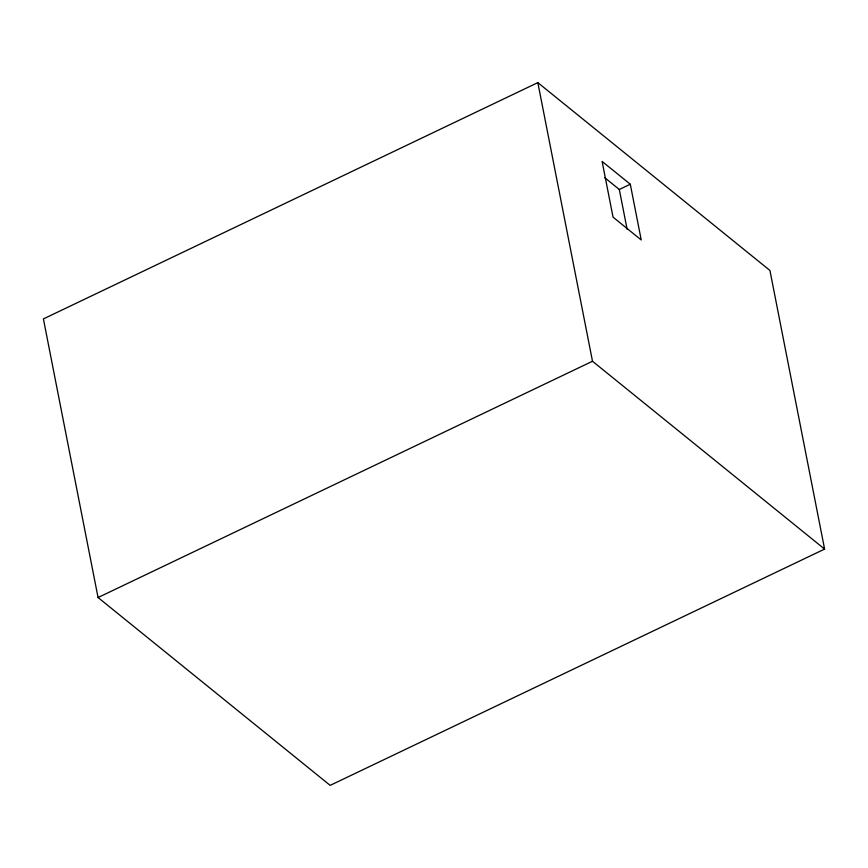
<?xml version="1.0" encoding="UTF-8"?>
<svg xmlns="http://www.w3.org/2000/svg" width="868" height="868" viewBox="0 0 868 868"><rect width="100%" height="100%" fill="white"/><g stroke="black" fill="none" stroke-linecap="round" stroke-linejoin="round"><path stroke-width="1.3" d="M537.834 82.623L43.4 318.914L98.062 597.531L330.166 785.377L824.6 549.086L769.938 270.469L537.834 82.623L592.497 361.251L824.6 549.086M604.692 177.658L619.307 189.484L630.298 184.233L641.224 239.959L613.047 217.152L602.11 161.426L630.298 184.233M98.062 597.531L592.497 361.251M619.307 189.484L627.119 229.293"/></g></svg>
